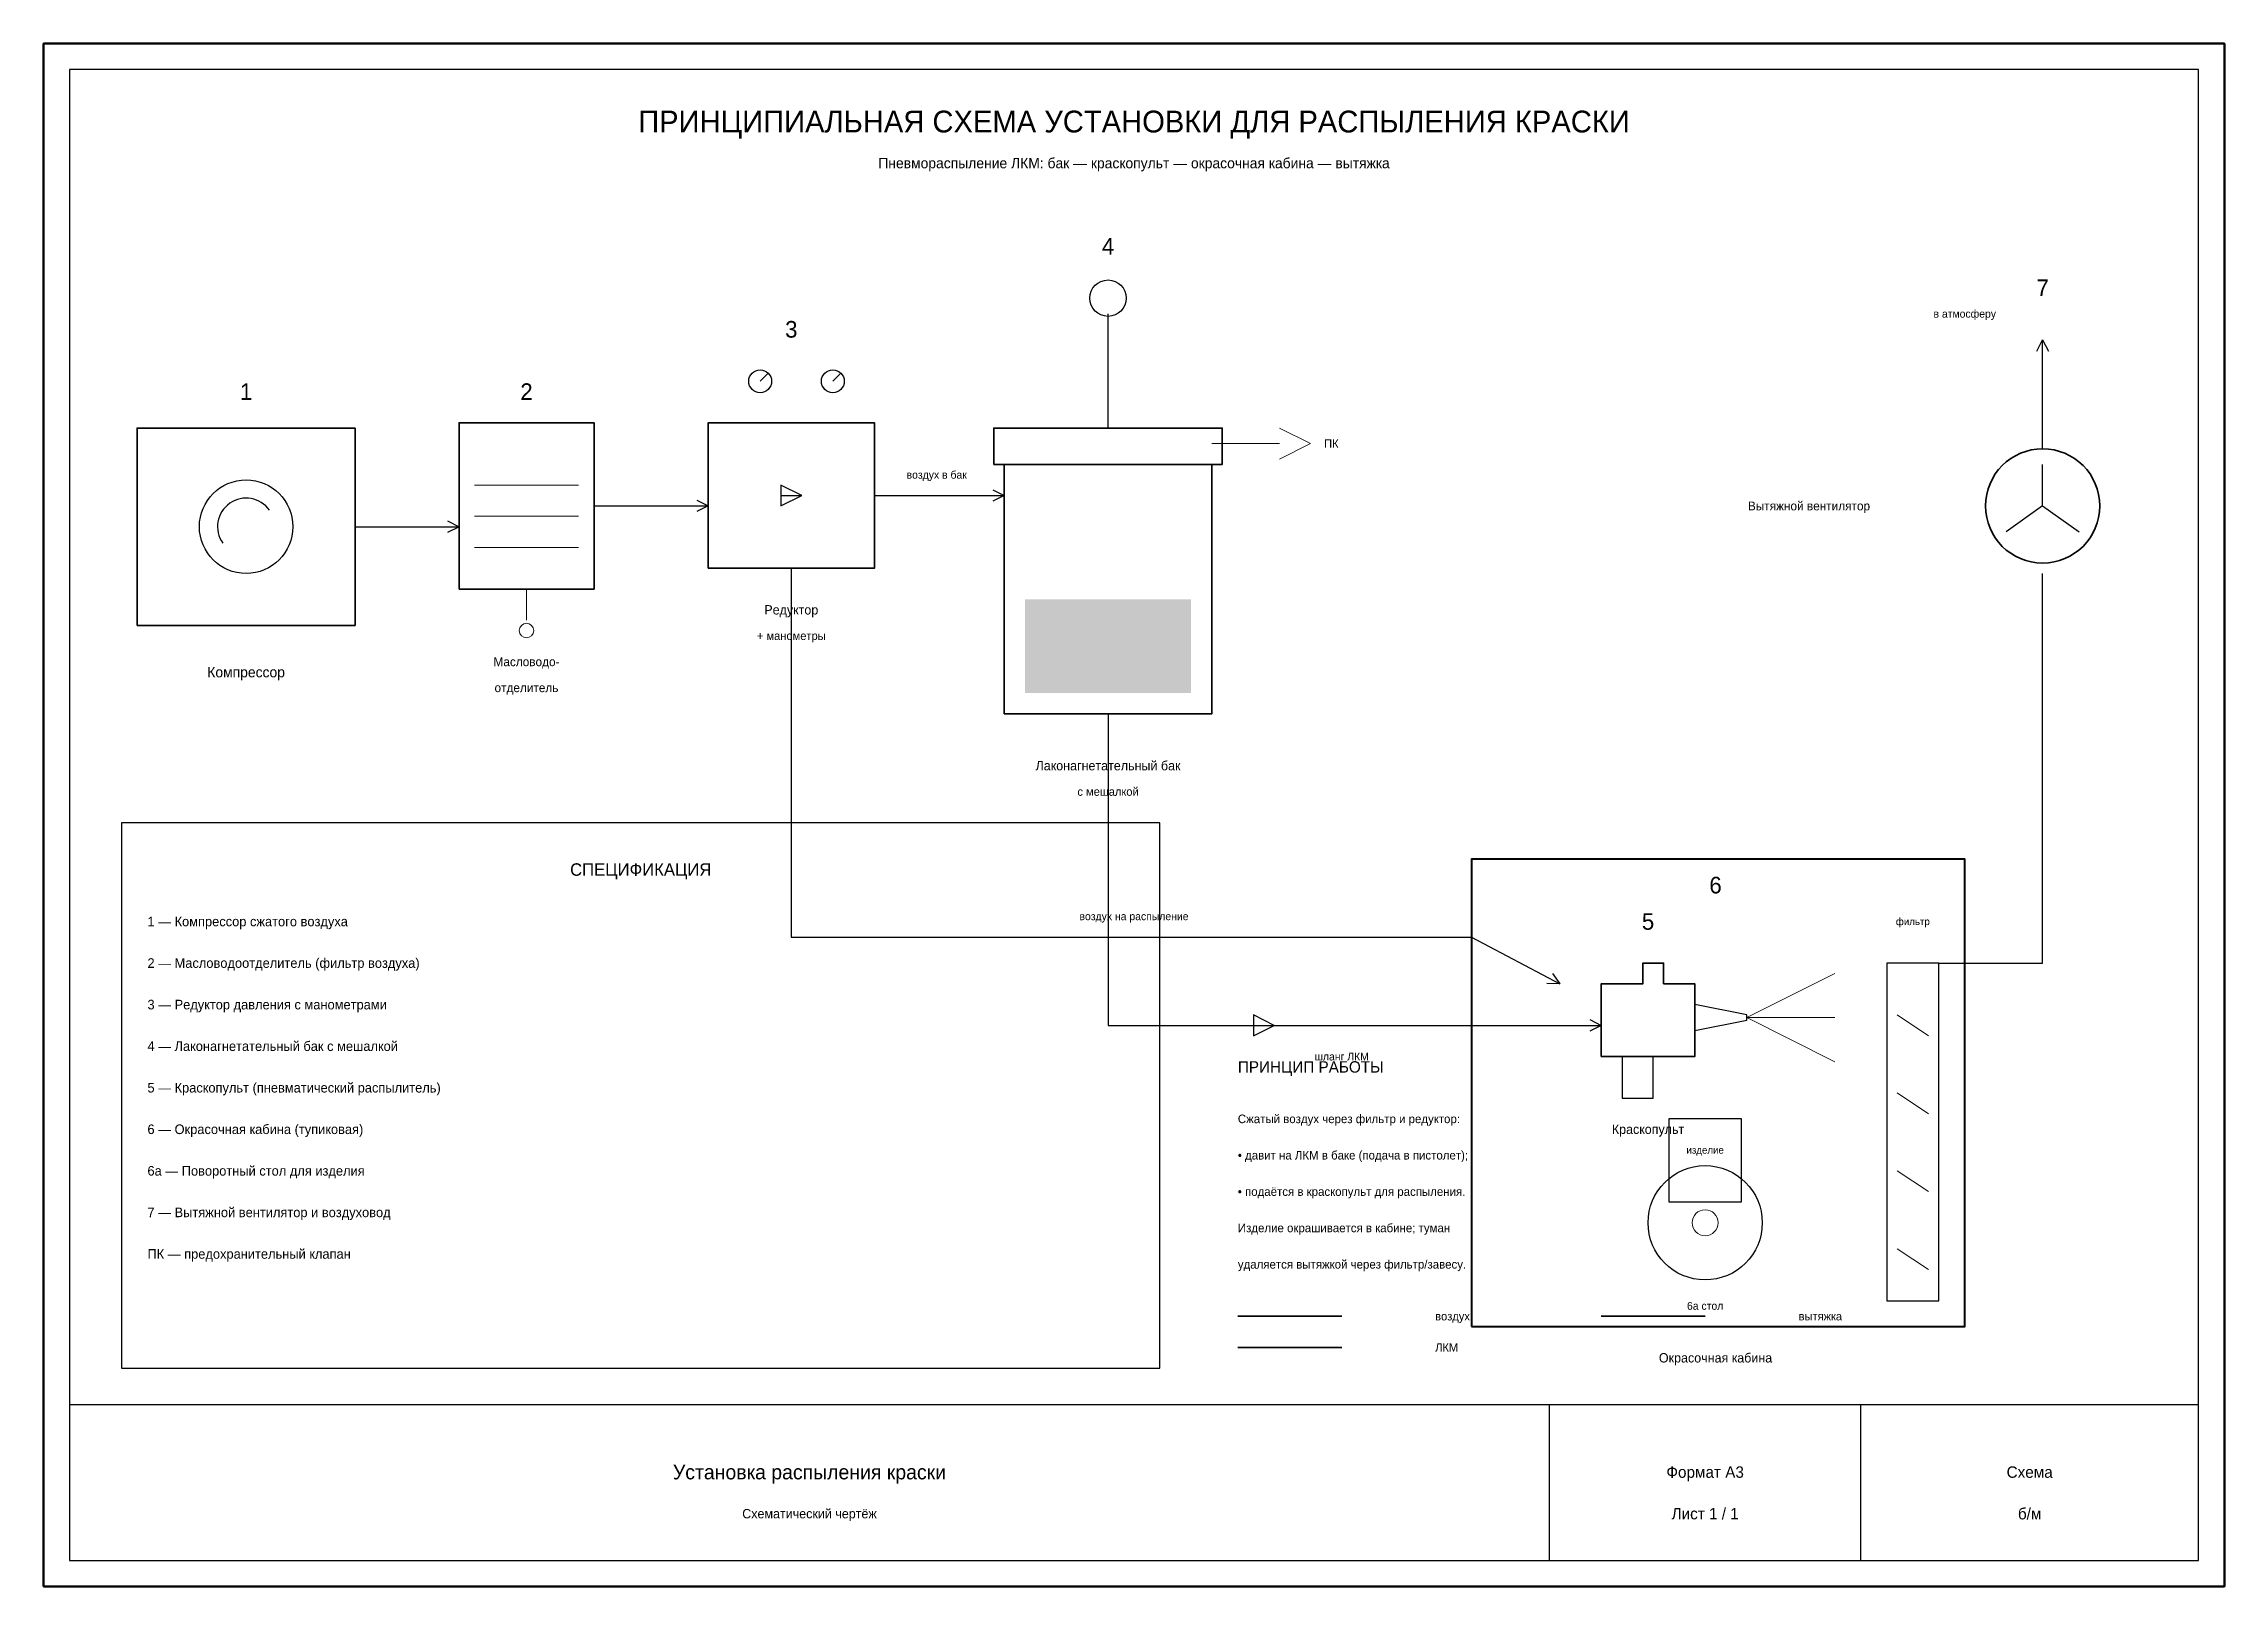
# Model space of a CAD drawing. Header units: millimetres. Extents: x 0 to 420, y 0 to 297.
import ezdxf
from ezdxf.enums import TextEntityAlignment as Align

# ---------------------------------------------------------------- set-up
doc = ezdxf.new("R2010")
doc.units = ezdxf.units.MM
for name, color, linetype in [('BOOTH', 5, 'Continuous'), ('EQUIPMENT', 4, 'Continuous'), ('FITTINGS', 6, 'Continuous'), ('FRAME', 7, 'Continuous'), ('LEGEND', 7, 'Continuous'), ('PIPING_AIR', 1, 'Continuous'), ('PIPING_EXHAUST', 3, 'Continuous'), ('PIPING_PAINT', 2, 'Continuous'), ('TEXT', 7, 'Continuous'), ('TITLE', 7, 'Continuous')]:
    doc.layers.add(name, color=color, linetype=linetype)

msp = doc.modelspace()

# ---------------------------------------------------------------- hatches: boundary and pattern name
msp.add_hatch(color=2).paths.add_polyline_path([(189, 172), (221, 172), (221, 190), (189, 190)])

# ---------------------------------------------------------------- linework, layer by layer
at = {"layer": 'BOOTH', "lineweight": 18}
for p, q in [((275, 127), (275, 131)), ((275, 119), (275, 123)), ((275, 111), (275, 115)), ((275, 103), (275, 107)), ((275, 95), (275, 99)), ((275, 87), (275, 91)), ((275, 79), (275, 83)), ((275, 71), (275, 75)), ((275, 63), (275, 67)), ((275, 55), (275, 59))]:
    msp.add_line(p, q, dxfattribs=at)
at = {"layer": 'BOOTH', "lineweight": 40}
msp.add_lwpolyline([(275, 50), (370, 50), (370, 140), (275, 140), (275, 50)], close=True, dxfattribs=at)
at = {"layer": 'EQUIPMENT', "lineweight": 25}
for q in [(385, 216), (378, 203), (392, 203)]:
    msp.add_line((385, 208), q, dxfattribs=at)
at = {"layer": 'EQUIPMENT', "lineweight": 18}
for p, q in [((83, 212), (103, 212)), ((83, 206), (103, 206)), ((83, 200), (103, 200))]:
    msp.add_line(p, q, dxfattribs=at)
at = {"layer": 'EQUIPMENT', "lineweight": 35}
for points in [[(18, 185), (60, 185), (60, 223), (18, 223), (18, 185)], [(80, 192), (106, 192), (106, 224), (80, 224), (80, 192)], [(128, 196), (160, 196), (160, 224), (128, 224), (128, 196)], [(183, 216), (227, 216), (227, 223), (183, 223), (183, 216)], [(185, 168), (225, 168), (225, 216), (185, 216), (185, 168)], [(300, 102), (318, 102), (318, 116), (312, 116), (312, 120), (308, 120), (308, 116), (300, 116)]]:
    msp.add_lwpolyline(points, close=True, dxfattribs=at)
at = {"layer": 'EQUIPMENT', "lineweight": 25}
for points in [[(355, 55), (365, 55), (365, 120), (355, 120), (355, 55)], [(304, 94), (310, 94), (310, 102), (304, 102), (304, 94)], [(313, 74), (327, 74), (327, 90), (313, 90), (313, 74)]]:
    msp.add_lwpolyline(points, close=True, dxfattribs=at)
at = {"layer": 'EQUIPMENT', "lineweight": 30}
msp.add_lwpolyline([(318, 107), (328, 109), (328, 110), (318, 112)], close=True, dxfattribs=at)
at = {"layer": 'EQUIPMENT', "lineweight": 35}
msp.add_circle((385, 208), 11, dxfattribs=at)
at = {"layer": 'EQUIPMENT', "lineweight": 30}
for centre, radius in [((39, 204), 9), ((320, 70), 11)]:
    msp.add_circle(centre, radius, dxfattribs=at)
at = {"layer": 'EQUIPMENT', "lineweight": 18}
msp.add_circle((320, 70), 2.5, dxfattribs=at)
at = {"layer": 'EQUIPMENT', "lineweight": 25}
msp.add_arc((39, 204), 5.5, 35, 215, dxfattribs=at)
at = {"layer": 'FITTINGS', "lineweight": 25}
for p, q in [((205, 223), (205, 245)), ((138, 232), (139.4, 233.4)), ((152, 232), (153.4, 233.4)), ((142, 210), (146, 210)), ((233, 108), (237, 108))]:
    msp.add_line(p, q, dxfattribs=at)
at = {"layer": 'FITTINGS', "lineweight": 18}
for p, q in [((225, 220), (238, 220)), ((93, 192), (93, 186))]:
    msp.add_line(p, q, dxfattribs=at)
msp.add_lwpolyline([(238, 217), (244, 220), (238, 223)], dxfattribs=at)
at = {"layer": 'FITTINGS', "lineweight": 30}
for points in [[(142, 208), (146, 210), (142, 212), (142, 208)], [(233, 106), (237, 108), (233, 110), (233, 106)]]:
    msp.add_lwpolyline(points, close=True, dxfattribs=at)
at = {"layer": 'FITTINGS', "lineweight": 25}
msp.add_circle((205, 248), 3.5, dxfattribs=at)
at = {"layer": 'FITTINGS', "lineweight": 30}
for centre in [(138, 232), (152, 232)]:
    msp.add_circle(centre, 2.2, dxfattribs=at)
at = {"layer": 'FITTINGS', "lineweight": 18}
msp.add_circle((93, 184), 1.4, dxfattribs=at)
at = {"layer": 'FRAME', "lineweight": 25}
for p, q in [((5, 35), (415, 35)), ((290, 5), (290, 35)), ((350, 5), (350, 35))]:
    msp.add_line(p, q, dxfattribs=at)
at = {"layer": 'FRAME', "lineweight": 50}
msp.add_lwpolyline([(0, 0), (420, 0), (420, 297), (0, 297), (0, 0)], close=True, dxfattribs=at)
at = {"layer": 'FRAME', "lineweight": 25}
msp.add_lwpolyline([(5, 5), (415, 5), (415, 292), (5, 292), (5, 5)], close=True, dxfattribs=at)
at = {"layer": 'LEGEND', "lineweight": 25}
msp.add_lwpolyline([(15, 42), (215, 42), (215, 147), (15, 147), (15, 42)], close=True, dxfattribs=at)
at = {"layer": 'PIPING_AIR', "lineweight": 25}
for p, q in [((160, 210), (185, 210)), ((106, 208), (128, 208)), ((60, 204), (80, 204)), ((144, 196), (144, 125)), ((144, 125), (275, 125)), ((275, 125), (292, 116))]:
    msp.add_line(p, q, dxfattribs=at)
at = {"layer": 'PIPING_AIR', "lineweight": 35}
msp.add_line((230, 52), (250, 52), dxfattribs=at)
at = {"layer": 'PIPING_AIR', "lineweight": 25}
for points in [[(182.8, 211.1), (185, 210), (182.8, 208.9)], [(125.8, 209.1), (128, 208), (125.8, 206.9)], [(77.8, 205.1), (80, 204), (77.8, 202.9)], [(290.57, 118), (292, 116), (289.54, 116.06)]]:
    msp.add_lwpolyline(points, dxfattribs=at)
at = {"layer": 'PIPING_EXHAUST', "lineweight": 25}
msp.add_line((385, 219), (385, 240), dxfattribs=at)
at = {"layer": 'PIPING_EXHAUST', "lineweight": 30}
for p, q in [((385, 120), (385, 195)), ((365, 120), (385, 120))]:
    msp.add_line(p, q, dxfattribs=at)
at = {"layer": 'PIPING_EXHAUST', "lineweight": 13}
for p, q in [((357, 110), (363, 106)), ((357, 95), (363, 91)), ((357, 80), (363, 76)), ((357, 65), (363, 61))]:
    msp.add_line(p, q, dxfattribs=at)
at = {"layer": 'PIPING_EXHAUST', "lineweight": 35}
msp.add_line((300, 52), (320, 52), dxfattribs=at)
at = {"layer": 'PIPING_EXHAUST', "lineweight": 25}
msp.add_lwpolyline([(383.9, 237.8), (385, 240), (386.1, 237.8)], dxfattribs=at)
at = {"layer": 'PIPING_PAINT', "lineweight": 30}
for p, q in [((205, 168), (205, 108)), ((205, 108), (292, 108))]:
    msp.add_line(p, q, dxfattribs=at)
at = {"layer": 'PIPING_PAINT', "lineweight": 13}
for q in [(345, 118), (345, 109.5), (345, 101)]:
    msp.add_line((328, 109.5), q, dxfattribs=at)
at = {"layer": 'PIPING_PAINT', "lineweight": 25}
msp.add_line((292, 108), (300, 108), dxfattribs=at)
at = {"layer": 'PIPING_PAINT', "lineweight": 35}
msp.add_line((230, 46), (250, 46), dxfattribs=at)
at = {"layer": 'PIPING_PAINT', "lineweight": 25}
msp.add_lwpolyline([(297.8, 109.1), (300, 108), (297.8, 106.9)], dxfattribs=at)

# ---------------------------------------------------------------- texts
at = {"layer": 'TEXT'}
for s, height, p in [('Пневмораспыление ЛКМ: бак — краскопульт — окрасочная кабина — вытяжка', 2, (210, 274)), ('4', 3.2, (205, 258)), ('7', 3.2, (385, 250)), ('3', 3.2, (144, 242)), ('в атмосферу', 1.5, (370, 245)), ('1', 3.2, (39, 230)), ('2', 3.2, (93, 230)), ('ПК', 1.6, (248, 220)), ('воздух в бак', 1.5, (172, 214)), ('Вытяжной вентилятор', 1.7, (340, 208)), ('Редуктор', 1.8, (144, 188)), ('+ манометры', 1.6, (144, 183)), ('Компрессор', 2, (39, 176)), ('Масловодо-', 1.7, (93, 178)), ('отделитель', 1.7, (93, 173)), ('Лаконагнетательный бак', 1.8, (205, 158)), ('с мешалкой', 1.6, (205, 153)), ('6', 3.2, (322, 135)), ('воздух на распыление', 1.5, (210, 129)), ('5', 3.2, (309, 128)), ('фильтр', 1.4, (360, 128)), ('шланг ЛКМ', 1.5, (250, 102)), ('Краскопульт', 1.8, (309, 88)), ('изделие', 1.4, (320, 84)), ('6а стол', 1.5, (320, 54)), ('Окрасочная кабина', 1.8, (322, 44)), ('Формат A3', 2.2, (320, 22)), ('Схема', 2.2, (382.5, 22)), ('Схематический чертёж', 1.8, (147.5, 14)), ('Лист 1 / 1', 2.2, (320, 14)), ('б/м', 2.2, (382.5, 14))]:
    msp.add_text(s, height=height, dxfattribs=at).set_placement(p, align=Align.MIDDLE_CENTER)
for s, height, p in [('1 — Компрессор сжатого воздуха', 1.85, (20, 128)), ('2 — Масловодоотделитель (фильтр воздуха)', 1.85, (20, 120)), ('3 — Редуктор давления с манометрами', 1.85, (20, 112)), ('4 — Лаконагнетательный бак с мешалкой', 1.85, (20, 104)), ('5 — Краскопульт (пневматический распылитель)', 1.85, (20, 96)), ('6 — Окрасочная кабина (тупиковая)', 1.85, (20, 88)), ('Сжатый воздух через фильтр и редуктор:', 1.65, (230, 90)), ('6а — Поворотный стол для изделия', 1.85, (20, 80)), ('• давит на ЛКМ в баке (подача в пистолет);', 1.65, (230, 83)), ('• подаётся в краскопульт для распыления.', 1.65, (230, 76)), ('7 — Вытяжной вентилятор и воздуховод', 1.85, (20, 72)), ('Изделие окрашивается в кабине; туман', 1.65, (230, 69)), ('ПК — предохранительный клапан', 1.85, (20, 64)), ('удаляется вытяжкой через фильтр/завесу.', 1.65, (230, 62)), ('воздух', 1.6, (268, 52)), ('вытяжка', 1.6, (338, 52)), ('ЛКМ', 1.6, (268, 46))]:
    msp.add_text(s, height=height, dxfattribs=at).set_placement(p, align=Align.MIDDLE_LEFT)
at = {"layer": 'TITLE'}
for s, height, p in [('ПРИНЦИПИАЛЬНАЯ СХЕМА УСТАНОВКИ ДЛЯ РАСПЫЛЕНИЯ КРАСКИ', 4.2, (210, 282)), ('СПЕЦИФИКАЦИЯ', 2.4, (115, 138)), ('Установка распыления краски', 2.8, (147.5, 22))]:
    msp.add_text(s, height=height, dxfattribs=at).set_placement(p, align=Align.MIDDLE_CENTER)
msp.add_text('ПРИНЦИП РАБОТЫ', height=2.2, dxfattribs=at).set_placement((230, 100), align=Align.MIDDLE_LEFT)

doc.saveas('drawing.dxf')
